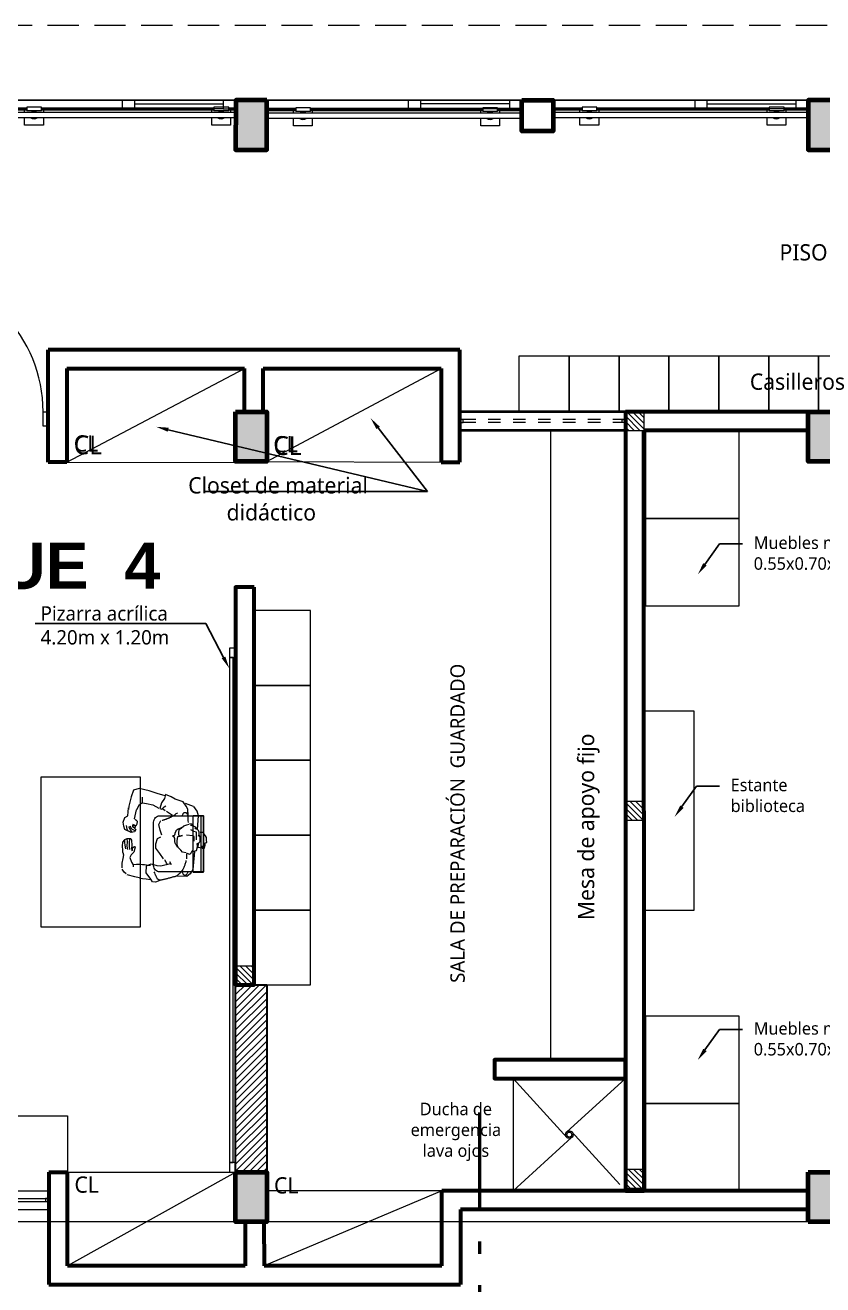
# Model space of a CAD drawing. Header units: metres. Extents: x 28 to 239, y -1 to 113.
# Drawn here: x 108.24 to 114.63, y 38.49 to 48.59 of the extents above; entities that cross this region are included whole.
import ezdxf
from ezdxf import colors
from ezdxf.entities.mleader import LeaderData, LeaderLine
from ezdxf.enums import TextEntityAlignment as Align
from ezdxf.math import Vec2, Vec3

# ---------------------------------------------------------------- set-up
doc = ezdxf.new("R2010")
doc.units = ezdxf.units.M
doc.linetypes.add('1CORTE', pattern=[1.5, 1, -0.25, 0, -0.25])
doc.linetypes.add('DASHED2', pattern=[0.375, 0.25, -0.125])
doc.layers.add('01', color=7, linetype='Continuous', lineweight=5, true_color=0xcc6600)
doc.layers.add('Mobiliario', color=7, linetype='Continuous', lineweight=0, true_color=0x7f7f7f)
for name, color, linetype, lineweight in [('A-FLOR-HRAL', 11, 'Continuous', 9), ('AA. Proyeccion Corte', 10, '1CORTE', 50), ('COLUMNAS 50', 32, 'Continuous', 70), ('COLUMNAS REFOR.', 40, 'Continuous', 25), ('COLUMNETASSS', 211, 'Continuous', 20), ('Equipamiento SR', 23, 'Continuous', 0), ('GRAFO 0 BLANCO', 7, 'Continuous', 0), ('GRAFO 02', 7, 'Continuous', 20), ('GRAFO00', 7, 'Continuous', 0), ('letras sr', 7, 'Continuous', 5), ('Muebles', 252, 'Continuous', 0), ('muro bajo', 191, 'Continuous', 40), ('Muros el', 144, 'Continuous', 60), ('Puertas El', 21, 'Continuous', 15), ('Sanitarios el', 141, 'Continuous', 15), ('TEXTOS-SUBTITULO', 7, 'Continuous', 30), ('Vanos', 140, 'Continuous', 5)]:
    doc.layers.add(name, color=color, linetype=linetype, lineweight=lineweight)
doc.layers.add('perimetroooo', color=3, linetype='Continuous')
doc.styles.add('Generales', font='trebuc.ttf', dxfattribs={"height": 0.1})
doc.styles.add('Santa Rosa 1 50', font='trebuc.ttf')
doc.styles.add('TURBO_BASS', font='swisseb.ttf')

# ---------------------------------------------------------------- blocks, each defined once
blk = doc.blocks.new('Barandilla - 50 x 12mm-V66-Nivel 2')
at = {"layer": 'A-FLOR-HRAL'}
for p, q in [((-27, 93), (-88, 93)), ((-88, 93), (-88, 18)), ((-88, 18), (-88, -57)), ((34, 93), (13, 93)), ((25, 3), (25, 34)), ((27, 79), (57, 79)), ((27, 79), (27, -40)), ((57, 79), (57, -40)), ((-88, -57), (-27, -57)), ((13, -57), (34, -57)), ((57, -40), (27, -40))]:
    blk.add_line(p, q, dxfattribs=at)
for centre, radius, start, end in [((-1, 18), 39.4, 144.0345, 215.4043), ((-19, -78), 120, 93.547, 96.3187), ((-19, -78), 120, 68.282, 74.1525), ((-18, 114), 120, 285.3761, 291.1568), ((-18, 114), 120, 263.1201, 266.0068)]:
    blk.add_arc(centre, radius, start, end, dxfattribs=at)
blk = doc.blocks.new('Barandilla - 50 x 12mm-V67-Nivel 2')
at = {"layer": 'A-FLOR-HRAL'}
for p, q in [((-27, 93), (-88, 93)), ((-88, 93), (-88, 18)), ((-88, 18), (-88, -57)), ((34, 93), (13, 93)), ((25, 3), (25, 34)), ((27, 79), (57, 79)), ((27, 79), (27, -40)), ((57, 79), (57, -40)), ((-88, -57), (-27, -57)), ((13, -57), (34, -57)), ((57, -40), (27, -40))]:
    blk.add_line(p, q, dxfattribs=at)
for centre, radius, start, end in [((-1, 18), 39.4, 144.0345, 215.4043), ((-19, -78), 120, 93.584, 96.3187), ((-19, -78), 120, 68.282, 74.2036), ((-18, 114), 120, 285.3312, 291.1568), ((-18, 114), 120, 263.1201, 265.9625)]:
    blk.add_arc(centre, radius, start, end, dxfattribs=at)
blk = doc.blocks.new('Barandilla - Barandilla-616239-Nivel 2')
at = {"layer": 'A-FLOR-HRAL'}
for p, q in [((102662, 39633), (102896, 39633)), ((102662, 39625), (102896, 39625)), ((102662, 39623), (102896, 39623)), ((102662, 39615), (102896, 39615)), ((104708, 39595), (102662, 39595)), ((103015, 39633), (104396, 39633)), ((103015, 39625), (104396, 39625)), ((103015, 39623), (104396, 39623)), ((103015, 39615), (104396, 39615)), ((104515, 39633), (104708, 39633)), ((104515, 39625), (104708, 39625)), ((104515, 39623), (104708, 39623)), ((104515, 39615), (104708, 39615)), ((102662, 39555), (104708, 39555))]:
    blk.add_line(p, q, dxfattribs=at)
at = {"extrusion": (0, 0, -1), "zscale": -1, "rotation": 90.00000000000024}
for name, p in [('Barandilla - 50 x 12mm-V67-Nivel 2', (-102935, 39581)), ('Barandilla - 50 x 12mm-V66-Nivel 2', (-104435, 39581))]:
    blk.add_blockref(name, p, dxfattribs=at)
blk = doc.blocks.new('Barandilla - 50 x 12mm-V68-Nivel 2')
at = {"layer": 'A-FLOR-HRAL'}
for p, q in [((-27, 93), (-88, 93)), ((-88, 93), (-88, 18)), ((-88, 18), (-88, -57)), ((34, 93), (13, 93)), ((25, 3), (25, 34)), ((27, 79), (57, 79)), ((27, 79), (27, -40)), ((57, 79), (57, -40)), ((-88, -57), (-27, -57)), ((13, -57), (34, -57)), ((57, -40), (27, -40))]:
    blk.add_line(p, q, dxfattribs=at)
for centre, radius, start, end in [((-1, 18), 39.4, 144.0345, 215.4043), ((-19, -78), 120, 93.5471, 96.3187), ((-19, -78), 120, 68.282, 74.1525), ((-18, 114), 120, 285.3761, 291.1568), ((-18, 114), 120, 263.1201, 266.0068)]:
    blk.add_arc(centre, radius, start, end, dxfattribs=at)
blk = doc.blocks.new('Barandilla - 50 x 12mm-V69-Nivel 2')
at = {"layer": 'A-FLOR-HRAL'}
for p, q in [((-27, 93), (-88, 93)), ((-88, 93), (-88, 18)), ((-88, 18), (-88, -57)), ((34, 93), (13, 93)), ((25, 3), (25, 34)), ((27, 79), (57, 79)), ((27, 79), (27, -40)), ((57, 79), (57, -40)), ((-88, -57), (-27, -57)), ((13, -57), (34, -57)), ((57, -40), (27, -40))]:
    blk.add_line(p, q, dxfattribs=at)
for centre, radius, start, end in [((-1, 18), 39.4, 144.0345, 215.4043), ((-19, -78), 120, 93.584, 96.3187), ((-19, -78), 120, 68.282, 74.2035), ((-18, 114), 120, 285.3313, 291.1568), ((-18, 114), 120, 263.1201, 265.9625)]:
    blk.add_arc(centre, radius, start, end, dxfattribs=at)
blk = doc.blocks.new('Barandilla - Barandilla-616307-Nivel 2')
at = {"layer": 'A-FLOR-HRAL'}
for p, q in [((100367, 39628), (100600, 39628)), ((100367, 39620), (100600, 39620)), ((100367, 39618), (100600, 39618)), ((100367, 39610), (100600, 39610)), ((102412, 39590), (100367, 39590)), ((100719, 39628), (102100, 39628)), ((100719, 39620), (102100, 39620)), ((100719, 39618), (102100, 39618)), ((100719, 39610), (102100, 39610)), ((102219, 39628), (102412, 39628)), ((102219, 39620), (102412, 39620)), ((102219, 39618), (102412, 39618)), ((102219, 39610), (102412, 39610)), ((100367, 39550), (102412, 39550))]:
    blk.add_line(p, q, dxfattribs=at)
at = {"extrusion": (0, 0, -1), "zscale": -1, "rotation": 90.00000000000024}
for name, p in [('Barandilla - 50 x 12mm-V69-Nivel 2', (-100639, 39576)), ('Barandilla - 50 x 12mm-V68-Nivel 2', (-102139, 39576))]:
    blk.add_blockref(name, p, dxfattribs=at)
blk = doc.blocks.new('Barandilla - 50 x 12mm-V70-Nivel 2')
at = {"layer": 'A-FLOR-HRAL'}
for p, q in [((-27, 93), (-88, 93)), ((-88, 93), (-88, 18)), ((-88, 18), (-88, -57)), ((34, 93), (13, 93)), ((25, 3), (25, 34)), ((27, 79), (57, 79)), ((27, 79), (27, -40)), ((57, 79), (57, -40)), ((-88, -57), (-27, -57)), ((13, -57), (34, -57)), ((57, -40), (27, -40))]:
    blk.add_line(p, q, dxfattribs=at)
for centre, radius, start, end in [((-1, 18), 39.4, 144.0345, 215.4043), ((-19, -78), 120, 93.567, 96.3187), ((-19, -78), 120, 68.282, 74.1525), ((-18, 114), 120, 285.3761, 291.1568), ((-18, 114), 120, 263.1201, 265.988)]:
    blk.add_arc(centre, radius, start, end, dxfattribs=at)
blk = doc.blocks.new('Barandilla - 50 x 12mm-V71-Nivel 2')
at = {"layer": 'A-FLOR-HRAL'}
for p, q in [((-27, 93), (-88, 93)), ((-88, 93), (-88, 18)), ((-88, 18), (-88, -57)), ((34, 93), (13, 93)), ((25, 3), (25, 34)), ((27, 79), (57, 79)), ((27, 79), (27, -40)), ((57, 79), (57, -40)), ((-88, -57), (-27, -57)), ((13, -57), (34, -57)), ((57, -40), (27, -40))]:
    blk.add_line(p, q, dxfattribs=at)
for centre, radius, start, end in [((-1, 18), 39.4, 144.0345, 215.4043), ((-19, -78), 120, 93.584, 96.3187), ((-19, -78), 120, 68.282, 74.185), ((-18, 114), 120, 285.3507, 291.1568), ((-18, 114), 120, 263.1201, 265.9625)]:
    blk.add_arc(centre, radius, start, end, dxfattribs=at)
blk = doc.blocks.new('Barandilla - Barandilla-616371-Nivel 2')
at = {"layer": 'A-FLOR-HRAL'}
for p, q in [((98350, 39633), (98444, 39633)), ((98350, 39625), (98444, 39625)), ((98350, 39623), (98444, 39623)), ((98350, 39615), (98444, 39615)), ((100117, 39595), (98350, 39595)), ((98563, 39633), (99944, 39633)), ((98563, 39625), (99944, 39625)), ((98563, 39623), (99944, 39623)), ((98563, 39615), (99944, 39615)), ((100063, 39633), (100117, 39633)), ((100063, 39625), (100117, 39625)), ((100063, 39623), (100117, 39623)), ((100063, 39615), (100117, 39615)), ((98350, 39555), (100117, 39555))]:
    blk.add_line(p, q, dxfattribs=at)
at = {"extrusion": (0, 0, -1), "zscale": -1, "rotation": 90.00000000000027}
for name, p in [('Barandilla - 50 x 12mm-V71-Nivel 2', (-98483, 39581)), ('Barandilla - 50 x 12mm-V70-Nivel 2', (-99983, 39581))]:
    blk.add_blockref(name, p, dxfattribs=at)
blk = doc.blocks.new('A$C25F65E93')
at = {"layer": 'Equipamiento SR', "linetype": 'Continuous'}
for p, q in [((0.018, 0.478), (0, 0.478)), ((0, 0.022), (0, 0.478)), ((0.082, 0.478), (0.018, 0.478)), ((0.018, 0.022), (0.018, 0.478)), ((0.082, 0.022), (0.082, 0.478)), ((0.126, 0.478), (0.127, 0.482)), ((0.127, 0.482), (0.128, 0.486)), ((0.128, 0.486), (0.13, 0.49)), ((0.13, 0.49), (0.133, 0.493)), ((0.133, 0.493), (0.135, 0.496)), ((0.135, 0.496), (0.139, 0.498)), ((0.139, 0.498), (0.142, 0.5)), ((0.142, 0.5), (0.146, 0.5)), ((0.146, 0.5), (0.15, 0.5)), ((0.15, 0.5), (0.154, 0.5)), ((0.154, 0.5), (0.157, 0.498)), ((0.157, 0.498), (0.16, 0.496)), ((0.16, 0.496), (0.163, 0.493)), ((0.163, 0.493), (0.166, 0.49)), ((0.166, 0.49), (0.167, 0.488)), ((0.167, 0.488), (0.171, 0.478)), ((0.018, 0.022), (0, 0.022)), ((0.082, 0.022), (0.018, 0.022)), ((0.127, 0.019), (0.126, 0.022)), ((0.128, 0.015), (0.127, 0.019)), ((0.13, 0.011), (0.128, 0.015)), ((0.133, 0.007), (0.13, 0.011)), ((0.135, 0.005), (0.133, 0.007)), ((0.139, 0.002), (0.135, 0.005)), ((0.142, 0.001), (0.139, 0.002)), ((0.146, 0), (0.142, 0.001)), ((0.154, 0.001), (0.15, 0)), ((0.157, 0.002), (0.154, 0.001)), ((0.16, 0.005), (0.157, 0.002)), ((0.163, 0.007), (0.16, 0.005)), ((0.166, 0.011), (0.163, 0.007)), ((0.167, 0.013), (0.166, 0.011)), ((0.171, 0.022), (0.167, 0.013)), ((0.15, 0), (0.146, 0))]:
    blk.add_line(p, q, dxfattribs=at)
blk.add_lwpolyline([(0, 0.025), (0.35, 0.025, 0.414214), (0.4, 0.075), (0.4, 0.425, 0.414214), (0.35, 0.475), (0, 0.475), (0, 0.025)], format="xyb", dxfattribs=at)
blk = doc.blocks.new('A$C774D03AA')
at = {"layer": 'Equipamiento SR'}
for p, q in [((0.014, 0.588), (0.069, 0.608)), ((0.069, 0.608), (0.142, 0.625)), ((0.142, 0.625), (0.17, 0.628)), ((0.221, 0.634), (0.156, 0.629)), ((0.234, 0.659), (0.221, 0.634)), ((0.272, 0.671), (0.234, 0.659)), ((0.304, 0.667), (0.272, 0.671)), ((0.327, 0.639), (0.298, 0.644)), ((0.326, 0.601), (0.303, 0.614)), ((0.331, 0.657), (0.304, 0.667)), ((0.338, 0.611), (0.307, 0.627)), ((0.342, 0.631), (0.327, 0.639)), ((0.353, 0.607), (0.331, 0.657)), ((0.35, 0.598), (0.338, 0.611)), ((0.348, 0.58), (0.353, 0.607)), ((0.439, 0.621), (0.402, 0.619)), ((0.41, 0.657), (0.403, 0.64)), ((0.403, 0.64), (0.403, 0.611)), ((0.403, 0.611), (0.415, 0.604)), ((0.427, 0.636), (0.405, 0.638)), ((0.431, 0.673), (0.412, 0.659)), ((0.433, 0.657), (0.412, 0.658)), ((0.462, 0.638), (0.427, 0.636)), ((0.464, 0.676), (0.431, 0.673)), ((0.456, 0.656), (0.433, 0.657)), ((0.462, 0.62), (0.439, 0.621)), ((0.485, 0.651), (0.456, 0.656)), ((0.489, 0.635), (0.462, 0.638)), ((0.491, 0.619), (0.462, 0.62)), ((0.494, 0.675), (0.464, 0.676)), ((0.515, 0.674), (0.494, 0.675)), ((0.515, 0.673), (0.534, 0.668)), ((0.533, 0.606), (0.554, 0.618)), ((0.534, 0.668), (0.561, 0.675)), ((0.554, 0.618), (0.591, 0.604)), ((0.561, 0.675), (0.599, 0.681)), ((0.599, 0.681), (0.638, 0.681)), ((0.673, 0.664), (0.647, 0.679)), ((0.686, 0.648), (0.673, 0.664)), ((0.709, 0.577), (0.694, 0.638)), ((0, 0.543), (0.014, 0.588)), ((0.02, 0.464), (0, 0.543)), ((0.082, 0.515), (0.071, 0.516)), ((0.113, 0.516), (0.082, 0.515)), ((0.13, 0.54), (0.113, 0.516)), ((0.117, 0.515), (0.121, 0.484)), ((0.169, 0.562), (0.13, 0.54)), ((0.173, 0.567), (0.243, 0.584)), ((0.246, 0.578), (0.252, 0.569)), ((0.252, 0.569), (0.264, 0.559)), ((0.264, 0.559), (0.287, 0.562)), ((0.287, 0.562), (0.304, 0.569)), ((0.289, 0.594), (0.307, 0.596)), ((0.295, 0.582), (0.289, 0.594)), ((0.301, 0.595), (0.294, 0.594)), ((0.294, 0.594), (0.296, 0.576)), ((0.304, 0.569), (0.295, 0.582)), ((0.313, 0.589), (0.301, 0.595)), ((0.301, 0.574), (0.314, 0.576)), ((0.307, 0.596), (0.313, 0.586)), ((0.314, 0.576), (0.313, 0.589)), ((0.313, 0.586), (0.331, 0.57)), ((0.34, 0.575), (0.326, 0.601)), ((0.331, 0.57), (0.348, 0.58)), ((0.415, 0.604), (0.458, 0.602)), ((0.458, 0.602), (0.481, 0.605)), ((0.474, 0.595), (0.465, 0.58)), ((0.465, 0.58), (0.468, 0.574)), ((0.468, 0.574), (0.483, 0.579)), ((0.487, 0.597), (0.474, 0.595)), ((0.481, 0.605), (0.501, 0.598)), ((0.483, 0.579), (0.511, 0.585)), ((0.501, 0.598), (0.487, 0.597)), ((0.511, 0.585), (0.533, 0.606)), ((0.591, 0.604), (0.612, 0.592)), ((0.607, 0.533), (0.609, 0.517)), ((0.611, 0.588), (0.608, 0.561)), ((0.608, 0.565), (0.608, 0.532)), ((0.609, 0.517), (0.611, 0.5)), ((0.612, 0.592), (0.628, 0.59)), ((0.618, 0.587), (0.618, 0.591)), ((0.718, 0.544), (0.709, 0.577)), ((0.718, 0.539), (0.722, 0.515)), ((0.722, 0.515), (0.726, 0.486)), ((0.041, 0.398), (0.02, 0.464)), ((0.121, 0.484), (0.133, 0.433)), ((0.133, 0.433), (0.158, 0.386)), ((0.445, 0.41), (0.402, 0.397)), ((0.479, 0.408), (0.445, 0.41)), ((0.521, 0.377), (0.479, 0.408)), ((0.621, 0.485), (0.605, 0.447)), ((0.605, 0.447), (0.617, 0.402)), ((0.611, 0.5), (0.613, 0.483)), ((0.613, 0.483), (0.615, 0.467)), ((0.615, 0.467), (0.616, 0.452)), ((0.676, 0.486), (0.621, 0.485)), ((0.678, 0.418), (0.668, 0.424)), ((0.729, 0.45), (0.676, 0.486)), ((0.687, 0.414), (0.678, 0.418)), ((0.694, 0.411), (0.687, 0.414)), ((0.7, 0.408), (0.694, 0.411)), ((0.705, 0.406), (0.7, 0.408)), ((0.709, 0.404), (0.705, 0.406)), ((0.713, 0.403), (0.709, 0.404)), ((0.726, 0.486), (0.73, 0.451)), ((0.748, 0.435), (0.729, 0.45)), ((0.739, 0.378), (0.753, 0.412)), ((0.753, 0.412), (0.748, 0.435)), ((0.059, 0.335), (0.041, 0.398)), ((0.05, 0.331), (0.08, 0.341)), ((0.067, 0.287), (0.05, 0.331)), ((0.08, 0.341), (0.117, 0.363)), ((0.117, 0.363), (0.161, 0.377)), ((0.148, 0.343), (0.141, 0.329)), ((0.168, 0.36), (0.148, 0.343)), ((0.161, 0.377), (0.168, 0.36)), ((0.179, 0.335), (0.164, 0.355)), ((0.184, 0.325), (0.214, 0.277)), ((0.237, 0.304), (0.235, 0.301)), ((0.238, 0.308), (0.237, 0.304)), ((0.24, 0.311), (0.238, 0.308)), ((0.241, 0.315), (0.24, 0.311)), ((0.242, 0.318), (0.241, 0.315)), ((0.243, 0.321), (0.242, 0.318)), ((0.245, 0.324), (0.243, 0.321)), ((0.246, 0.327), (0.245, 0.324)), ((0.247, 0.33), (0.246, 0.327)), ((0.248, 0.333), (0.247, 0.33)), ((0.249, 0.336), (0.248, 0.333)), ((0.25, 0.339), (0.249, 0.336)), ((0.251, 0.342), (0.25, 0.339)), ((0.252, 0.345), (0.251, 0.342)), ((0.253, 0.349), (0.252, 0.345)), ((0.254, 0.352), (0.253, 0.349)), ((0.255, 0.355), (0.254, 0.352)), ((0.256, 0.358), (0.255, 0.355)), ((0.29, 0.384), (0.258, 0.369)), ((0.335, 0.375), (0.29, 0.384)), ((0.376, 0.361), (0.335, 0.375)), ((0.402, 0.397), (0.389, 0.368)), ((0.566, 0.349), (0.521, 0.377)), ((0.578, 0.334), (0.572, 0.337)), ((0.585, 0.33), (0.578, 0.334)), ((0.592, 0.326), (0.585, 0.33)), ((0.6, 0.323), (0.592, 0.326)), ((0.608, 0.318), (0.6, 0.323)), ((0.62, 0.368), (0.603, 0.293)), ((0.617, 0.402), (0.62, 0.368)), ((0.716, 0.402), (0.713, 0.403)), ((0.718, 0.4), (0.716, 0.402)), ((0.721, 0.399), (0.718, 0.4)), ((0.719, 0.301), (0.72, 0.307)), ((0.72, 0.307), (0.722, 0.313)), ((0.723, 0.398), (0.721, 0.399)), ((0.722, 0.313), (0.724, 0.319)), ((0.725, 0.396), (0.723, 0.398)), ((0.724, 0.319), (0.725, 0.325)), ((0.727, 0.395), (0.725, 0.396)), ((0.725, 0.325), (0.727, 0.33)), ((0.728, 0.393), (0.727, 0.395)), ((0.727, 0.33), (0.728, 0.336)), ((0.73, 0.391), (0.728, 0.393)), ((0.728, 0.336), (0.73, 0.342)), ((0.731, 0.389), (0.73, 0.391)), ((0.73, 0.342), (0.731, 0.347)), ((0.732, 0.387), (0.731, 0.389)), ((0.731, 0.347), (0.733, 0.352)), ((0.733, 0.385), (0.732, 0.387)), ((0.734, 0.382), (0.733, 0.385)), ((0.733, 0.352), (0.734, 0.357)), ((0.735, 0.38), (0.734, 0.382)), ((0.734, 0.362), (0.735, 0.366)), ((0.734, 0.357), (0.734, 0.362)), ((0.735, 0.377), (0.735, 0.38)), ((0.735, 0.374), (0.735, 0.377)), ((0.735, 0.37), (0.735, 0.374)), ((0.735, 0.366), (0.735, 0.37)), ((0.086, 0.254), (0.067, 0.287)), ((0.108, 0.191), (0.086, 0.254)), ((0.202, 0.245), (0.195, 0.234)), ((0.209, 0.254), (0.202, 0.245)), ((0.214, 0.262), (0.209, 0.254)), ((0.219, 0.269), (0.214, 0.262)), ((0.222, 0.275), (0.219, 0.269)), ((0.225, 0.28), (0.222, 0.275)), ((0.228, 0.284), (0.225, 0.28)), ((0.23, 0.289), (0.228, 0.284)), ((0.232, 0.293), (0.23, 0.289)), ((0.234, 0.297), (0.232, 0.293)), ((0.235, 0.301), (0.234, 0.297)), ((0.318, 0.205), (0.299, 0.184)), ((0.318, 0.215), (0.314, 0.204)), ((0.322, 0.223), (0.318, 0.215)), ((0.33, 0.221), (0.318, 0.205)), ((0.325, 0.23), (0.322, 0.223)), ((0.329, 0.235), (0.325, 0.23)), ((0.333, 0.24), (0.329, 0.235)), ((0.359, 0.224), (0.33, 0.221)), ((0.336, 0.243), (0.333, 0.24)), ((0.339, 0.246), (0.336, 0.243)), ((0.342, 0.247), (0.339, 0.246)), ((0.345, 0.249), (0.342, 0.247)), ((0.348, 0.25), (0.345, 0.249)), ((0.351, 0.251), (0.348, 0.25)), ((0.354, 0.252), (0.351, 0.251)), ((0.356, 0.253), (0.354, 0.252)), ((0.359, 0.253), (0.356, 0.253)), ((0.361, 0.254), (0.359, 0.253)), ((0.374, 0.224), (0.359, 0.224)), ((0.363, 0.254), (0.361, 0.254)), ((0.365, 0.255), (0.363, 0.254)), ((0.367, 0.255), (0.365, 0.255)), ((0.369, 0.256), (0.367, 0.255)), ((0.371, 0.257), (0.369, 0.256)), ((0.372, 0.258), (0.371, 0.257)), ((0.374, 0.259), (0.372, 0.258)), ((0.375, 0.26), (0.374, 0.259)), ((0.383, 0.218), (0.374, 0.224)), ((0.376, 0.261), (0.375, 0.26)), ((0.377, 0.262), (0.376, 0.261)), ((0.378, 0.265), (0.377, 0.264)), ((0.377, 0.264), (0.377, 0.262)), ((0.377, 0.195), (0.383, 0.218)), ((0.383, 0.214), (0.377, 0.195)), ((0.379, 0.268), (0.378, 0.266)), ((0.378, 0.266), (0.378, 0.265)), ((0.38, 0.271), (0.379, 0.27)), ((0.379, 0.27), (0.379, 0.269)), ((0.379, 0.269), (0.379, 0.268)), ((0.381, 0.272), (0.38, 0.271)), ((0.38, 0.271), (0.38, 0.271)), ((0.382, 0.272), (0.381, 0.272)), ((0.383, 0.272), (0.382, 0.272)), ((0.384, 0.271), (0.383, 0.272)), ((0.387, 0.233), (0.383, 0.214)), ((0.385, 0.271), (0.384, 0.271)), ((0.385, 0.27), (0.385, 0.271)), ((0.386, 0.269), (0.385, 0.27)), ((0.387, 0.268), (0.386, 0.269)), ((0.388, 0.267), (0.387, 0.268)), ((0.42, 0.237), (0.387, 0.233)), ((0.388, 0.266), (0.388, 0.267)), ((0.389, 0.265), (0.388, 0.266)), ((0.39, 0.264), (0.389, 0.265)), ((0.39, 0.262), (0.39, 0.264)), ((0.391, 0.261), (0.39, 0.262)), ((0.392, 0.261), (0.391, 0.261)), ((0.394, 0.26), (0.392, 0.261)), ((0.395, 0.259), (0.394, 0.26)), ((0.397, 0.259), (0.395, 0.259)), ((0.398, 0.259), (0.397, 0.259)), ((0.4, 0.259), (0.398, 0.259)), ((0.402, 0.258), (0.4, 0.259)), ((0.404, 0.258), (0.402, 0.258)), ((0.406, 0.258), (0.404, 0.258)), ((0.409, 0.258), (0.406, 0.258)), ((0.411, 0.258), (0.409, 0.258)), ((0.414, 0.258), (0.411, 0.258)), ((0.417, 0.258), (0.414, 0.258)), ((0.42, 0.258), (0.417, 0.258)), ((0.423, 0.258), (0.42, 0.258)), ((0.453, 0.239), (0.42, 0.237)), ((0.426, 0.257), (0.423, 0.258)), ((0.429, 0.257), (0.426, 0.257)), ((0.432, 0.256), (0.429, 0.257)), ((0.436, 0.255), (0.432, 0.256)), ((0.44, 0.253), (0.436, 0.255)), ((0.445, 0.251), (0.44, 0.253)), ((0.45, 0.248), (0.445, 0.251)), ((0.456, 0.244), (0.45, 0.248)), ((0.475, 0.231), (0.453, 0.239)), ((0.464, 0.239), (0.456, 0.244)), ((0.472, 0.233), (0.464, 0.239)), ((0.494, 0.21), (0.475, 0.231)), ((0.512, 0.196), (0.494, 0.21)), ((0.613, 0.285), (0.59, 0.297)), ((0.657, 0.198), (0.664, 0.203)), ((0.664, 0.203), (0.67, 0.208)), ((0.67, 0.208), (0.676, 0.213)), ((0.676, 0.213), (0.682, 0.218)), ((0.682, 0.218), (0.688, 0.224)), ((0.688, 0.224), (0.693, 0.229)), ((0.693, 0.229), (0.697, 0.235)), ((0.697, 0.235), (0.7, 0.24)), ((0.7, 0.24), (0.703, 0.245)), ((0.703, 0.245), (0.706, 0.251)), ((0.707, 0.16), (0.705, 0.249)), ((0.706, 0.251), (0.708, 0.256)), ((0.708, 0.256), (0.709, 0.262)), ((0.709, 0.262), (0.71, 0.267)), ((0.71, 0.267), (0.712, 0.272)), ((0.712, 0.272), (0.713, 0.278)), ((0.713, 0.278), (0.714, 0.284)), ((0.714, 0.284), (0.716, 0.289)), ((0.716, 0.289), (0.717, 0.295)), ((0.717, 0.295), (0.719, 0.301)), ((0.142, 0.166), (0.108, 0.191)), ((0.144, 0.108), (0.12, 0.172)), ((0.168, 0.152), (0.142, 0.166)), ((0.184, 0.078), (0.145, 0.104)), ((0.216, 0.151), (0.168, 0.152)), ((0.198, 0.152), (0.189, 0.154)), ((0.207, 0.151), (0.198, 0.152)), ((0.217, 0.15), (0.207, 0.151)), ((0.229, 0.15), (0.217, 0.15)), ((0.242, 0.149), (0.229, 0.15)), ((0.257, 0.149), (0.242, 0.149)), ((0.274, 0.148), (0.257, 0.149)), ((0.287, 0.12), (0.283, 0.14)), ((0.299, 0.108), (0.287, 0.12)), ((0.292, 0.162), (0.288, 0.143)), ((0.299, 0.184), (0.292, 0.162)), ((0.311, 0.089), (0.296, 0.131)), ((0.339, 0.118), (0.332, 0.129)), ((0.347, 0.107), (0.339, 0.118)), ((0.35, 0.083), (0.347, 0.107)), ((0.38, 0.112), (0.375, 0.164)), ((0.387, 0.103), (0.38, 0.112)), ((0.422, 0.102), (0.387, 0.103)), ((0.51, 0.12), (0.499, 0.113)), ((0.506, 0.107), (0.502, 0.093)), ((0.506, 0.098), (0.651, 0.112)), ((0.515, 0.126), (0.51, 0.12)), ((0.517, 0.167), (0.512, 0.196)), ((0.523, 0.13), (0.515, 0.126)), ((0.519, 0.16), (0.527, 0.139)), ((0.564, 0.162), (0.522, 0.162)), ((0.527, 0.139), (0.523, 0.13)), ((0.579, 0.168), (0.588, 0.17)), ((0.588, 0.17), (0.596, 0.172)), ((0.596, 0.172), (0.602, 0.174)), ((0.602, 0.174), (0.609, 0.176)), ((0.609, 0.176), (0.615, 0.178)), ((0.615, 0.178), (0.621, 0.18)), ((0.621, 0.18), (0.627, 0.182)), ((0.627, 0.182), (0.633, 0.185)), ((0.633, 0.185), (0.639, 0.187)), ((0.639, 0.187), (0.645, 0.191)), ((0.645, 0.191), (0.651, 0.194)), ((0.651, 0.194), (0.657, 0.198)), ((0.651, 0.112), (0.685, 0.133)), ((0.685, 0.133), (0.707, 0.16)), ((0.221, 0.066), (0.184, 0.078)), ((0.331, 0.075), (0.221, 0.066)), ((0.322, 0.082), (0.311, 0.089)), ((0.326, 0.085), (0.32, 0.096)), ((0.326, 0.084), (0.326, 0.085)), ((0.329, 0.075), (0.326, 0.084)), ((0.339, 0.066), (0.329, 0.075)), ((0.35, 0.061), (0.339, 0.066)), ((0.413, 0.083), (0.35, 0.083)), ((0.371, 0.061), (0.35, 0.061)), ((0.355, 0.045), (0.354, 0.055)), ((0.355, 0.028), (0.355, 0.045)), ((0.371, 0.018), (0.355, 0.028)), ((0.383, 0.067), (0.371, 0.061)), ((0.38, 0.01), (0.371, 0.018)), ((0.395, 0.055), (0.379, 0.059)), ((0.395, 0.002), (0.38, 0.01)), ((0.426, 0.055), (0.395, 0.055)), ((0.416, 0.004), (0.395, 0.002)), ((0.435, 0), (0.416, 0.004)), ((0.435, 0.061), (0.426, 0.055)), ((0.439, 0.069), (0.435, 0.061)), ((0.437, 0.013), (0.435, 0)), ((0.456, 0.015), (0.437, 0.013)), ((0.448, 0.084), (0.439, 0.069)), ((0.443, 0.069), (0.472, 0.073)), ((0.457, 0.075), (0.445, 0.078)), ((0.478, 0.018), (0.456, 0.015)), ((0.468, 0.074), (0.457, 0.075)), ((0.476, 0.038), (0.461, 0.038)), ((0.497, 0.084), (0.468, 0.074)), ((0.472, 0.073), (0.474, 0.056)), ((0.474, 0.056), (0.476, 0.038)), ((0.48, 0.038), (0.478, 0.018)), ((0.502, 0.093), (0.497, 0.084))]:
    blk.add_line(p, q, dxfattribs=at)
blk.add_lwpolyline([(0.278, 0.561), (0.278, 0.559)], dxfattribs=at)
blk = doc.blocks.new('A$C5A0F33B4')
at = {"layer": 'Puertas El', "linetype": 'Continuous'}
blk.add_line((1.12, 1.16), (1.218, 2.276), dxfattribs=at)
at = {"layer": 'Puertas El', "linetype": 'ByBlock'}
for p, q in [((1.005, 1.16), (1.005, 1.2)), ((1.005, 1.2), (1.12, 1.2)), ((1.12, 1.2), (1.005, 1.2)), ((1.12, 1.16), (1.005, 1.16)), ((1.12, 1.2), (1.12, 1.16)), ((1.005, 0), (1.005, 0.04)), ((1.005, 0.04), (1.12, 0.04)), ((1.12, 0), (1.005, 0)), ((1.12, 0), (1.005, 0)), ((1.12, 0), (1.005, 0)), ((1.12, 0.04), (1.12, 0))]:
    blk.add_line(p, q, dxfattribs=at)
blk.add_arc((1.12, 1.16), 1.12, 270, 85, dxfattribs=at)
blk = doc.blocks.new('Picture 18')
at = {"layer": 'Equipamiento SR', "linetype": 'Continuous'}
for p, q in [((0.075, 0), (0, 0)), ((0, 0), (0, -0.05)), ((4.125, 0), (0.075, 0)), ((0.075, 0), (0.075, -0.03)), ((0.075, -0.05), (0.075, 0)), ((4.125, -0.03), (4.125, 0)), ((4.2, 0), (4.125, 0)), ((4.125, 0), (4.125, -0.05)), ((4.2, -0.05), (4.2, 0)), ((0, -0.05), (0.075, -0.05)), ((0.075, -0.03), (4.125, -0.03)), ((4.125, -0.05), (4.2, -0.05))]:
    blk.add_line(p, q, dxfattribs=at)
blk = doc.blocks.new('A$C196F1E11')
at = {"layer": '01', "lineweight": 5}
h = blk.add_hatch(dxfattribs=at)
h.set_pattern_fill('ANSI31', scale=0.01, angle=-90)
h.set_pattern_definition([(315, (-134.044812, -149.728227), (0.0224506403, 0.0224506403), [])])
h.paths.add_polyline_path([(0, 0.15), (0, 0), (0.15, 0), (0.15, 0.15)])
at = {"layer": 'COLUMNETASSS', "color": 7, "lineweight": 5}
blk.add_lwpolyline([(0, 0.15), (0, 0), (0.15, 0), (0.15, 0.15)], close=True, dxfattribs=at)

msp = doc.modelspace()

# ---------------------------------------------------------------- hatches: boundary and pattern name
at = {"layer": 'GRAFO 0 BLANCO', "true_color": 0x939598}
h = msp.add_hatch(color=252, dxfattribs=at)
h.dxf.hatch_style = 1
h.paths.add_polyline_path([(118.575, 47.988), (118.825, 47.988), (118.825, 47.688), (118.575, 47.688)])
h.paths.add_polyline_path([(114.764, 47.988), (114.514, 47.988), (114.513, 47.588), (114.763, 47.588)])
h.paths.add_polyline_path([(110.174, 47.988), (109.924, 47.988), (109.923, 47.588), (110.173, 47.588)])
h.paths.add_polyline_path([(105.888, 47.988), (106.138, 47.988), (106.138, 47.688), (105.888, 47.688)])
h.paths.add_polyline_path([(101.28, 47.988), (101.53, 47.988), (101.53, 47.688), (101.28, 47.688)])
h.paths.add_polyline_path([(97.221, 47.988), (97.471, 47.988), (97.471, 47.688), (97.221, 47.688)])
h.paths.add_polyline_path([(93.266, 47.988), (93.516, 47.988), (93.516, 47.688), (93.266, 47.688)])
h = msp.add_hatch(color=252, dxfattribs=at)
h.dxf.hatch_style = 1
h.paths.add_polyline_path([(123.176, 45.49), (123.426, 45.49), (123.426, 45.09), (123.176, 45.09)])
h.paths.add_polyline_path([(128.927, 42.227), (129.077, 42.227), (129.077, 41.827), (128.927, 41.827)])
h.paths.add_polyline_path([(123.176, 42.227), (123.326, 42.227), (123.326, 41.827), (123.176, 41.827)])
h.paths.add_polyline_path([(123.176, 39.396), (123.426, 39.396), (123.426, 38.996), (123.176, 38.996)])
h.paths.add_polyline_path([(128.877, 39.396), (129.127, 39.396), (129.127, 38.996), (128.877, 38.996)])
h.paths.add_polyline_path([(132.958, 39.396), (133.208, 39.396), (133.208, 38.996), (132.958, 38.996)])
h.paths.add_polyline_path([(133.058, 42.227), (133.208, 42.227), (133.208, 41.827), (133.058, 41.827)])
h.paths.add_polyline_path([(118.575, 45.49), (118.825, 45.49), (118.825, 45.09), (118.575, 45.09)])
h.paths.add_polyline_path([(118.575, 39.396), (118.825, 39.396), (118.825, 38.996), (118.575, 38.996)])
h.paths.add_polyline_path([(114.513, 39.396), (114.763, 39.396), (114.763, 38.996), (114.513, 38.996)])
h.paths.add_polyline_path([(114.513, 45.49), (114.763, 45.49), (114.763, 45.09), (114.513, 45.09)])
h.paths.add_polyline_path([(109.923, 45.49), (110.173, 45.49), (110.173, 45.09), (109.923, 45.09)])
h.paths.add_polyline_path([(109.923, 39.396), (110.173, 39.396), (110.173, 38.996), (109.923, 38.996)])
at = {"layer": 'Muebles'}
h = msp.add_hatch(dxfattribs=at)
h.set_pattern_fill('ANSI31', color=256, scale=0.32, angle=180)
h.set_pattern_definition([(225, (52.246784, -11.201862), (0.028284271, -0.028284271), [])])
h.paths.add_polyline_path([(110.173, 40.896), (110.173, 39.396), (109.923, 39.396), (109.923, 40.896)])

# ---------------------------------------------------------------- linework, layer by layer
at = {"color": 9, "true_color": 0xc7c8ca}
msp.add_line((91.857, 47.988), (115.086, 47.988), dxfattribs=at)
at = {"layer": 'AA. Proyeccion Corte', "color": 7}
msp.add_line((111.881, 34.29), (111.881, 39.872), dxfattribs=at)
at = {"layer": 'COLUMNAS 50', "linetype": 'Continuous'}
for p, q in [((114.513, 39.396), (114.763, 39.396)), ((114.513, 38.996), (114.513, 39.396)), ((114.763, 38.996), (114.513, 38.996))]:
    msp.add_line(p, q, dxfattribs=at)
for points in [[(110.174, 47.988), (109.924, 47.988), (109.923, 47.588), (110.173, 47.588)], [(114.764, 47.988), (114.514, 47.988), (114.513, 47.588), (114.763, 47.588)]]:
    msp.add_lwpolyline(points, close=True, dxfattribs=at)
for points in [[(112.218, 47.988), (112.468, 47.988), (112.468, 47.738), (112.218, 47.738), (112.218, 47.988)], [(109.923, 45.49), (110.173, 45.49), (110.173, 45.09), (109.923, 45.09), (109.923, 45.49)], [(114.513, 45.49), (114.763, 45.49), (114.763, 45.09), (114.513, 45.09), (114.513, 45.49)], [(109.923, 39.396), (110.173, 39.396), (110.173, 38.996), (109.923, 38.996), (109.923, 39.396)]]:
    msp.add_lwpolyline(points, dxfattribs=at)
at = {"layer": 'COLUMNAS REFOR.', "lineweight": 30}
msp.add_lwpolyline([(110.173, 40.896), (110.173, 39.396), (109.923, 39.396), (109.923, 40.896)], close=True, dxfattribs=at)
at = {"layer": 'Equipamiento SR', "linetype": 'Continuous'}
for p, q in [((108.57, 45.086), (109.995, 45.837)), ((110.174, 45.091, 0.5), (111.571, 45.837)), ((108.57, 45.086), (109.924, 45.084)), ((110.174, 45.091, 0.5), (111.571, 45.087)), ((109.925, 39.395), (108.575, 38.645)), ((108.575, 39.395), (109.925, 39.395)), ((111.576, 39.246), (110.151, 38.645))]:
    msp.add_line(p, q, dxfattribs=at)
at = {"layer": 'Equipamiento SR'}
msp.add_line((109.923, 39.396), (109.923, 43.596), dxfattribs=at)
for points in [[(112.197, 45.487), (112.197, 45.937), (112.597, 45.937), (112.597, 45.487)], [(112.597, 45.487), (112.597, 45.937), (112.997, 45.937), (112.997, 45.487)], [(112.997, 45.487), (112.997, 45.937), (113.397, 45.937), (113.397, 45.487)], [(113.397, 45.487), (113.397, 45.937), (113.797, 45.937), (113.797, 45.487)], [(113.797, 45.487), (113.797, 45.937), (114.197, 45.937), (114.197, 45.487)], [(114.197, 45.487), (114.197, 45.937), (114.597, 45.937), (114.597, 45.487)], [(114.597, 45.487), (114.597, 45.937), (114.997, 45.937), (114.997, 45.487)]]:
    msp.add_lwpolyline(points, dxfattribs=at)
at = {"layer": 'Equipamiento SR', "linetype": 'Continuous'}
for points in [[(112.448, 45.335), (112.449, 40.296)], [(110.523, 43.896), (110.073, 43.896), (110.073, 43.296), (110.523, 43.296), (110.523, 43.896)], [(110.523, 43.296), (110.073, 43.296), (110.073, 42.696), (110.523, 42.696), (110.523, 43.296)], [(113.198, 41.492), (113.198, 43.092), (113.598, 43.092), (113.598, 41.492), (113.198, 41.492)], [(110.523, 42.696), (110.073, 42.696), (110.073, 42.096), (110.523, 42.096), (110.523, 42.696)], [(110.523, 42.096), (110.073, 42.096), (110.073, 41.496), (110.523, 41.496), (110.523, 42.096)], [(110.523, 41.496), (110.073, 41.496), (110.073, 40.896), (110.523, 40.896), (110.523, 41.496)], [(113.21, 40.646), (113.21, 39.946), (113.96, 39.946), (113.96, 40.646), (113.21, 40.646)], [(113.21, 39.946), (113.21, 39.246), (113.96, 39.246), (113.96, 39.946), (113.21, 39.946)], [(102.912, 39.394), (102.912, 39.845), (108.575, 39.846), (108.575, 39.395)]]:
    msp.add_lwpolyline(points, dxfattribs=at)
at = {"layer": 'Equipamiento SR', "linetype": 'Continuous', "elevation": 0.5}
for points in [[(113.21, 45.335), (113.21, 44.635), (113.96, 44.635), (113.96, 45.335), (113.21, 45.335)], [(113.21, 44.635), (113.21, 43.935), (113.96, 43.935), (113.96, 44.635), (113.21, 44.635)], [(109.161, 41.362), (109.161, 42.562), (108.361, 42.562), (108.361, 41.362), (109.161, 41.362)], [(111.576, 39.246), (110.175, 39.246)]]:
    msp.add_lwpolyline(points, dxfattribs=at)
at = {"layer": 'GRAFO 0 BLANCO'}
msp.add_lwpolyline([(93.266, 47.988), (133.208, 47.988), (133.208, 38.996), (93.266, 38.996), (93.266, 47.988)], dxfattribs=at)
at = {"layer": 'GRAFO 02', "color": 7, "linetype": 'Continuous', "lineweight": 9}
for points in [[(109.114, 47.988), (109.014, 47.988), (109.014, 47.918), (109.114, 47.918)], [(109.924, 47.988), (109.824, 47.988), (109.824, 47.918), (109.924, 47.918)], [(111.408, 47.988), (111.308, 47.988), (111.308, 47.918), (111.408, 47.918)], [(112.218, 47.988), (112.118, 47.988), (112.118, 47.918), (112.218, 47.918)], [(113.704, 47.988), (113.604, 47.988), (113.604, 47.918), (113.704, 47.918)], [(114.514, 47.988), (114.414, 47.988), (114.414, 47.918), (114.514, 47.918)]]:
    msp.add_lwpolyline(points, close=True, dxfattribs=at)
at = {"layer": 'GRAFO 02', "color": 7, "linetype": 'Continuous', "lineweight": 9, "flags": 128}
for points in [[(109.824, 47.956), (109.114, 47.956)], [(109.824, 47.918), (109.114, 47.918)], [(112.118, 47.957), (111.409, 47.957)], [(112.118, 47.918), (111.409, 47.918)], [(114.414, 47.956), (113.704, 47.956)], [(114.414, 47.918), (113.704, 47.918)]]:
    msp.add_lwpolyline(points, dxfattribs=at)
at = {"layer": 'GRAFO00', "color": 252, "linetype": 'DASHED2', "lineweight": 0}
msp.add_lwpolyline([(92.666, 48.588), (133.808, 48.588), (133.808, 38.296), (92.666, 38.296)], close=True, dxfattribs=at)
at = {"layer": 'muro bajo', "linetype": 'Continuous'}
for p, q in [((113.048, 45.49), (111.722, 45.49)), ((113.048, 45.34), (111.722, 45.34))]:
    msp.add_line(p, q, dxfattribs=at)
at = {"layer": 'Muros el', "ltscale": 0.05}
for p, q in [((111.721, 45.987), (108.42, 45.987)), ((108.42, 45.086), (108.42, 45.987)), ((111.721, 45.087), (111.721, 45.987)), ((108.57, 45.837), (109.995, 45.837)), ((108.57, 45.837), (108.57, 45.086)), ((109.995, 45.487), (109.995, 45.837)), ((110.145, 45.837), (111.571, 45.837)), ((110.145, 45.487), (110.145, 45.837)), ((111.571, 45.837), (111.571, 45.087)), ((114.513, 45.49), (113.048, 45.49)), ((114.513, 45.34), (113.198, 45.34)), ((111.571, 45.087), (111.721, 45.087)), ((108.425, 39.395), (108.425, 38.495)), ((108.425, 39.395), (108.575, 39.395)), ((108.575, 38.645), (108.575, 39.395)), ((114.513, 39.246), (111.576, 39.246)), ((111.576, 38.645), (111.576, 39.246)), ((111.726, 39.096), (111.726, 38.495)), ((114.513, 39.096), (111.726, 39.096)), ((110, 38.995), (110.001, 38.645)), ((110.15, 38.995), (110.151, 38.645)), ((110.001, 38.645), (108.575, 38.645)), ((111.576, 38.645), (110.151, 38.645)), ((108.425, 38.495), (111.726, 38.495))]:
    msp.add_line(p, q, dxfattribs=at)
for points in [[(113.048, 45.49), (113.049, 39.246), (113.198, 39.246), (113.197, 45.34)], [(108.57, 45.086), (108.42, 45.086)]]:
    msp.add_lwpolyline(points, dxfattribs=at)
for points in [[(110.073, 44.084), (109.923, 44.084), (109.923, 40.896), (110.073, 40.896)], [(113.049, 40.296), (111.999, 40.296), (111.999, 40.146), (113.049, 40.146)]]:
    msp.add_lwpolyline(points, close=True, dxfattribs=at)
at = {"layer": 'Sanitarios el'}
for p, q in [((112.582, 39.671), (112.149, 40.146)), ((112.576, 39.716), (113.049, 40.146)), ((113.003, 39.296), (112.617, 39.72)), ((112.617, 39.672), (112.149, 39.246))]:
    msp.add_line(p, q, dxfattribs=at)
msp.add_lwpolyline([(113.049, 39.296), (113.049, 40.146), (112.149, 40.146), (112.149, 39.246), (112.149, 39.246)], dxfattribs=at)
for radius in [0.03, 0.02]:
    msp.add_circle((112.599, 39.696), radius, dxfattribs=at)
at = {"layer": 'Vanos', "linetype": 'Continuous'}
for p, q in [((111.722, 45.403), (111.722, 45.428)), ((111.747, 45.428), (111.722, 45.428)), ((111.722, 45.403), (111.747, 45.403)), ((111.747, 45.403), (111.747, 45.428)), ((113.023, 45.403), (113.023, 45.428)), ((113.023, 45.428), (113.048, 45.428)), ((113.048, 45.403), (113.023, 45.403)), ((113.048, 45.403), (113.048, 45.428)), ((106.138, 39.246), (108.425, 39.246)), ((106.138, 39.184), (108.425, 39.184)), ((108.425, 39.184), (108.4, 39.184)), ((108.4, 39.184), (108.4, 39.159)), ((108.425, 39.184), (108.425, 39.159)), ((106.138, 39.159), (108.425, 39.159)), ((106.138, 39.096), (108.425, 39.096)), ((108.4, 39.159), (108.425, 39.159))]:
    msp.add_line(p, q, dxfattribs=at)
at = {"layer": 'Vanos', "linetype": 'DASHED2', "ltscale": 0.3}
for p, q in [((113.048, 45.428), (111.722, 45.428)), ((113.048, 45.403), (111.722, 45.403))]:
    msp.add_line(p, q, dxfattribs=at)

# ---------------------------------------------------------------- block references
at = {"layer": 'A-FLOR-HRAL', "xscale": 0.001, "yscale": 0.001, "zscale": 0.001}
for name in ['Barandilla - Barandilla-616371-Nivel 2', 'Barandilla - Barandilla-616307-Nivel 2', 'Barandilla - Barandilla-616239-Nivel 2']:
    msp.add_blockref(name, (9.806, 8.294), dxfattribs=at)
at = {"layer": 'Equipamiento SR', "rotation": 90.00000000000001}
msp.add_blockref('A$C5A0F33B4', (108.42, 44.37), dxfattribs=at)
at = {"layer": 'Equipamiento SR', "linetype": 'Continuous', "rotation": 90.00000000000001}
msp.add_blockref('Picture 18', (109.873, 39.396), dxfattribs=at)
at = {"layer": 'Mobiliario', "linetype": 'Continuous', "xscale": -1, "rotation": 90}
msp.add_blockref('A$C774D03AA', (109.693, 42.471), dxfattribs=at)
at = {"layer": 'Mobiliario', "linetype": 'Continuous', "xscale": -1}
msp.add_blockref('A$C25F65E93', (109.666, 41.776), dxfattribs=at)
at = {"layer": 'perimetroooo', "color": 2}
for p in [(113.048, 45.34), (113.048, 42.215), (109.923, 40.896), (113.048, 39.266)]:
    msp.add_blockref('A$C196F1E11', p, dxfattribs=at)

# ---------------------------------------------------------------- texts
at = {"layer": 'letras sr', "attachment_point": 1}
for s, width, insert, char_height, style in [('\\pxqc;{\\fSwis721 Ex BT|b1|i0|c0|p34;\\H1.25913x;\\LPASILLO\\P\\fTrebuchet MS|b0|i0|c0|p34;\\H0.65x;\\lPISO PORCELANATO ANTIDESLIZANTE}', 3.44388, (114.083, 47.166), 0.15884, 'Santa Rosa 1 50'), ('\\pxqc;Ducha de \\Pemergencia\\Plava ojos', 0.87849, (111.25, 39.951), 0.1, 'Generales')]:
    msp.add_mtext_dynamic_manual_height_columns(s, width=width, gutter_width=1, heights=[0], dxfattribs=dict(at, insert=insert, char_height=char_height, style=style))
at = {"layer": 'letras sr', "insert": (114.046, 45.796), "char_height": 0.115, "width": 2.16898, "attachment_point": 1, "style": 'Generales'}
msp.add_mtext('{\\H1.13043x;Casilleros }', dxfattribs=at)
at = {"layer": 'letras sr', "attachment_point": 1, "rotation": 90, "style": 'Generales'}
for s, width, insert, char_height in [('SALA DE PREPARACIÓN  GUARDADO', 2.64953, (111.645, 40.912), 0.115), ('Mesa de apoyo fijo', 1.60938, (112.668, 41.415), 0.13)]:
    msp.add_mtext_dynamic_manual_height_columns(s, width=width, gutter_width=1, heights=[0], dxfattribs=dict(at, insert=insert, char_height=char_height))
at = {"layer": 'Mobiliario', "linetype": 'Continuous', "attachment_point": 1, "style": 'Santa Rosa 1 50'}
for insert, char_height in [((108.626, 45.301), 0.13), ((108.626, 45.299), 0.15), ((110.226, 45.295), 0.13), ((110.226, 45.293), 0.15), ((108.631, 39.36), 0.13), ((110.231, 39.354), 0.13)]:
    msp.add_mtext_dynamic_manual_height_columns('CL', width=0.51163, gutter_width=1, heights=[0], dxfattribs=dict(at, insert=insert, char_height=char_height))
at = {"layer": 'TEXTOS-SUBTITULO', "style": 'TURBO_BASS'}
msp.add_text('BLOQUE  4', height=0.3697, dxfattribs=at).set_placement((107.927, 44.071, 0), align=Align.CENTER)

# ---------------------------------------------------------------- leaders
at = {"layer": 'letras sr'}
ml = msp.add_multileader_mtext('Standard', dxfattribs=at)
ml.set_content('{\\H1.13043x;Closet de material\\P       didáctico\\H0.76924x;\\P\\H1.29998x;       } ', color=256, style='Generales')
ml.set_leader_properties()
ml.build(insert=Vec2(0, 0))
ml.multileader.update_dxf_attribs({"text_right_attachment_type": 6, "dogleg_length": 0.36, "arrow_head_size": 0.1})
ctx = ml.context
ctx.base_point, ctx.char_height, ctx.arrow_head_size, ctx.landing_gap_size, ctx.plane_origin = Vec3(109.453, 44.908), 0.115, 0.1, 0.09, Vec3(108.976, 45.397)
ctx.right_attachment = 6
notes = []
notes.append((ctx, [(1, (1, 1, 0), (111.461, 44.85), (-1, 0), 0.36, [(0, [(109.286, 45.369)], 0, []), (1, [(111.005, 45.439)], 0, [])])]))
ctx.mtext.insert, ctx.mtext.width, ctx.mtext.flow_direction = Vec3(109.543, 44.965), 1.6932, 5
ml = msp.add_multileader_mtext('Standard', dxfattribs=at)
ml.set_content('{\\H0.86957x;Muebles móviles\\P0.55x0.70x0.90} ', color=256, style='Generales')
ml.set_leader_properties()
ml.build(insert=Vec2(0, 0))
ml.multileader.update_dxf_attribs({"text_right_attachment_type": 6, "dogleg_length": 0.36, "arrow_head_size": 0.1})
ctx = ml.context
ctx.base_point, ctx.char_height, ctx.arrow_head_size, ctx.landing_gap_size, ctx.plane_origin = Vec3(113.987, 44.432), 0.115, 0.1, 0.09, Vec3(113.902, 45.09)
ctx.right_attachment = 6
notes.append((ctx, [(0, (1, 1, 0), (113.804, 44.432), (1, 0), 0.183, [(0, [(113.628, 44.185)], 0, [])])]))
ctx.mtext.insert, ctx.mtext.flow_direction = Vec3(114.077, 44.49), 5
ml = msp.add_multileader_mtext('Standard', dxfattribs=at)
ml.set_content('Pizarra acrílica\\P4.20m x 1.20m ', color=256, style='Generales')
ml.set_leader_properties()
ml.build(insert=Vec2(0, 0))
ml.multileader.update_dxf_attribs({"text_right_attachment_type": 6, "dogleg_length": 0.36, "arrow_head_size": 0.1})
ctx = ml.context
ctx.base_point, ctx.char_height, ctx.arrow_head_size, ctx.landing_gap_size, ctx.plane_origin = Vec3(108.27, 43.872), 0.115, 0.1, 0.09, Vec3(107.61, 44.551)
ctx.right_attachment = 6
notes.append((ctx, [(1, (1, 1, 0), (109.684, 43.793), (-1, 0), 0.183, [(0, [(109.873, 43.432)], 0, [])])]))
ctx.mtext.insert, ctx.mtext.flow_direction = Vec3(108.36, 43.931), 5
ml = msp.add_multileader_mtext('Standard', dxfattribs=at)
ml.set_content('{\\H0.86957x;Estante \\Pbiblioteca}', color=256, style='Generales')
ml.set_leader_properties()
ml.build(insert=Vec2(0, 0))
ml.multileader.update_dxf_attribs({"text_right_attachment_type": 6, "dogleg_length": 0.36, "arrow_head_size": 0.1})
ctx = ml.context
ctx.base_point, ctx.char_height, ctx.arrow_head_size, ctx.landing_gap_size, ctx.plane_origin = Vec3(113.802, 42.49), 0.115, 0.1, 0.09, Vec3(113.717, 43.147)
ctx.right_attachment = 6
notes.append((ctx, [(0, (1, 1, 0), (113.619, 42.49), (1, 0), 0.183, [(0, [(113.443, 42.243)], 0, [])])]))
ctx.mtext.insert, ctx.mtext.flow_direction = Vec3(113.892, 42.548), 5
ml = msp.add_multileader_mtext('Standard', dxfattribs=at)
ml.set_content('{\\H0.86957x;Muebles móviles\\P0.55x0.70x0.90} ', color=256, style='Generales')
ml.set_leader_properties()
ml.build(insert=Vec2(0, 0))
ml.multileader.update_dxf_attribs({"text_right_attachment_type": 6, "dogleg_length": 0.36, "arrow_head_size": 0.1})
ctx = ml.context
ctx.base_point, ctx.char_height, ctx.arrow_head_size, ctx.landing_gap_size, ctx.plane_origin = Vec3(113.987, 40.539), 0.115, 0.1, 0.09, Vec3(113.902, 41.197)
ctx.right_attachment = 6
notes.append((ctx, [(0, (1, 1, 0), (113.804, 40.539), (1, 0), 0.183, [(0, [(113.628, 40.293)], 0, [])])]))
ctx.mtext.insert, ctx.mtext.flow_direction = Vec3(114.077, 40.597), 5
for ctx, leaders in notes:
    for number, flags, end, landing, length, lines in leaders:
        leader = LeaderData()
        leader.index, (leader.has_last_leader_line, leader.has_dogleg_vector, leader.attachment_direction) = number, flags
        leader.last_leader_point, leader.dogleg_vector, leader.dogleg_length = Vec3(end), Vec3(landing), length
        for number, points, colour, breaks in lines:
            line = LeaderLine()
            line.index, line.vertices, line.color, line.breaks = number, Vec3.list(points), colors.encode_raw_color(colour), breaks
            leader.lines.append(line)
        ctx.leaders.append(leader)

doc.saveas('drawing.dxf')
